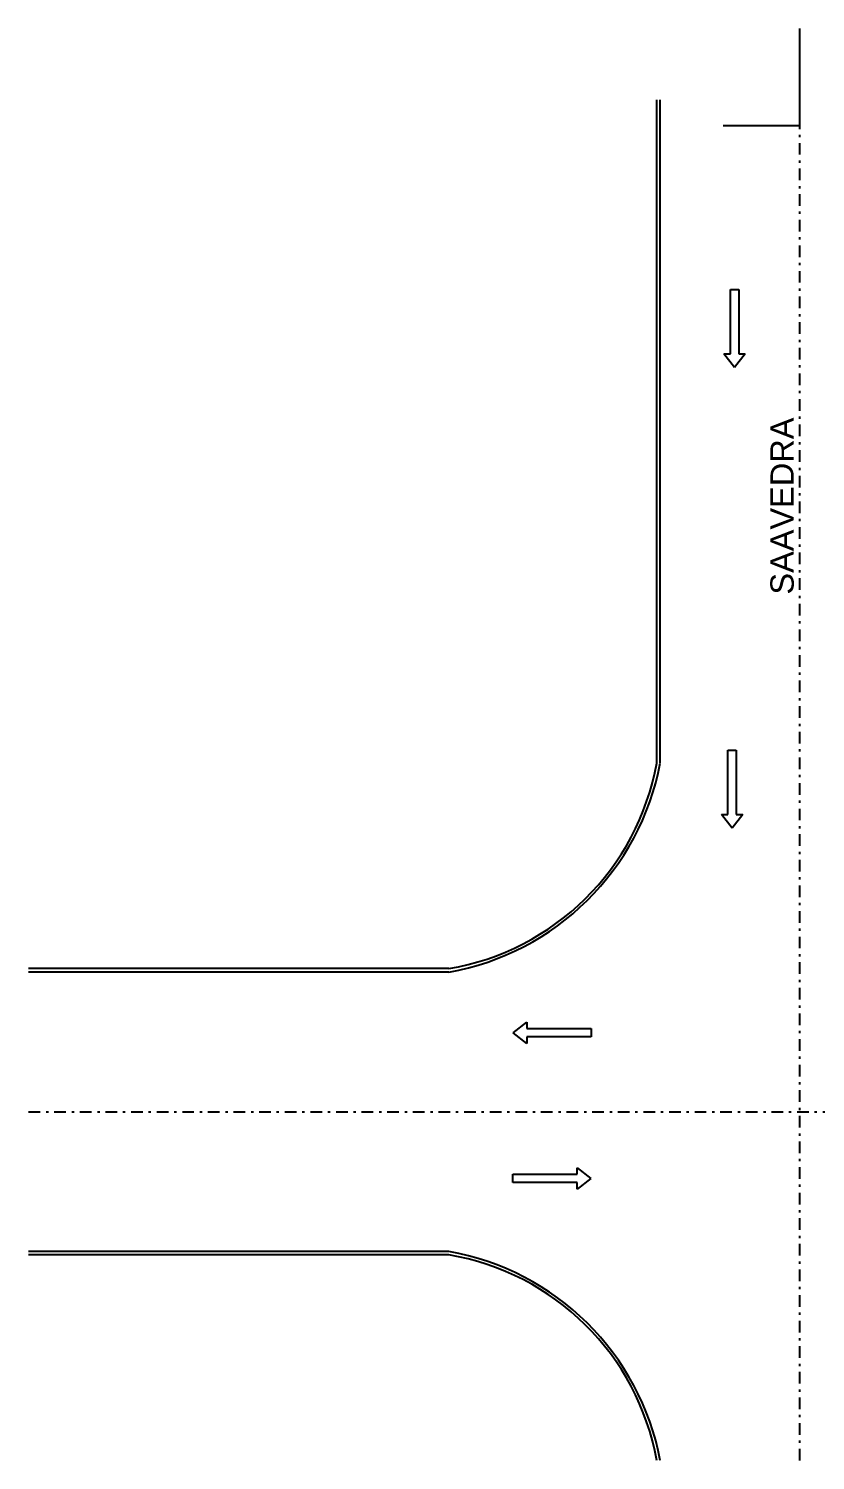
# Model space of a CAD drawing. Header units: millimetres. Extents: x 2448 to 2576, y 1154 to 1321.
# Drawn here: x 2448 to 2481.8, y 1259.6 to 1321.1 of the extents above; entities that cross this region are included whole.
import ezdxf

# ---------------------------------------------------------------- set-up
doc = ezdxf.new("R2010")
doc.units = ezdxf.units.MM
doc.linetypes.add('X-REF T19$0$xbase-CPL$0$DASHDOT', pattern=[1, 0.5, -0.25, 0, -0.25])
doc.layers.add('X-REF T19$0$A-CORDONES', color=1, linetype='Continuous')
doc.styles.add('X-REF T19$0$Arial', font='arial.ttf', dxfattribs={"height": 0.25})

# ---------------------------------------------------------------- blocks, each defined once
blk = doc.blocks.new('X-REF T19')
at = {"linetype": 'X-REF T19$0$xbase-CPL$0$DASHDOT'}
for p, q in [((246.71, 137.953), (246.71, 195.283)), ((213.591, 152.932), (276.372, 152.932))]:
    blk.add_line(p, q, dxfattribs=at)
for p, q in [((243.726, 188.263), (244.082, 188.263)), ((243.726, 185.497), (243.726, 188.263)), ((244.082, 188.263), (244.082, 185.497)), ((243.904, 184.913), (243.447, 185.497)), ((243.447, 185.497), (243.726, 185.497)), ((244.361, 185.497), (243.904, 184.913)), ((244.082, 185.497), (244.361, 185.497)), ((243.617, 168.465), (243.973, 168.465)), ((243.617, 165.699), (243.617, 168.465)), ((243.973, 168.465), (243.973, 165.699)), ((243.795, 165.115), (243.338, 165.699)), ((243.338, 165.699), (243.617, 165.699)), ((244.252, 165.699), (243.795, 165.115)), ((243.973, 165.699), (244.252, 165.699)), ((234.394, 156.326), (234.978, 156.783)), ((234.978, 155.869), (234.394, 156.326)), ((234.978, 156.783), (234.978, 156.504)), ((234.978, 156.504), (237.744, 156.504)), ((237.744, 156.504), (237.744, 156.148)), ((234.978, 156.148), (234.978, 155.869)), ((237.744, 156.148), (234.978, 156.148)), ((234.385, 149.89), (234.385, 150.245)), ((234.385, 150.245), (237.151, 150.245)), ((237.151, 150.525), (237.735, 150.067)), ((237.151, 150.245), (237.151, 150.525)), ((237.151, 149.89), (234.385, 149.89)), ((237.735, 150.067), (237.151, 149.61)), ((237.151, 149.61), (237.151, 149.89))]:
    blk.add_line(p, q)
at = {"layer": 'X-REF T19$0$A-CORDONES', "linetype": 'Continuous'}
for p, q in [((240.56, 167.911), (240.56, 196.408)), ((240.715, 167.927), (240.715, 196.408)), ((231.628, 159.082), (213.591, 159.082)), ((231.628, 158.932), (213.591, 158.932)), ((231.628, 146.932), (213.591, 146.932)), ((231.628, 146.782), (213.591, 146.782))]:
    blk.add_line(p, q, dxfattribs=at)
for centre, radius, start, end in [((229.822, 169.841), 10.91, 279.52939, 349.80798), ((229.664, 170.002), 11.243, 280.06541, 349.28297), ((229.664, 135.862), 11.243, 10.71703, 79.93459), ((229.822, 136.023), 10.91, 10.19202, 80.47061)]:
    blk.add_arc(centre, radius, start, end, dxfattribs=at)
at = {"insert": (245.443, 175.15), "char_height": 1, "attachment_point": 1, "rotation": 90, "style": 'X-REF T19$0$Arial'}
blk.add_mtext_dynamic_manual_height_columns('SAAVEDRA', width=35.39041, gutter_width=12.5, heights=[0], dxfattribs=at)

msp = doc.modelspace()

# ---------------------------------------------------------------- linework, layer by layer
for q in [(2481.124, 1321.115), (2477.831, 1316.932)]:
    msp.add_line((2481.124, 1316.932), q)

# ---------------------------------------------------------------- block references
msp.add_blockref('X-REF T19', (2234.414, 1121.648))

doc.saveas('drawing.dxf')
